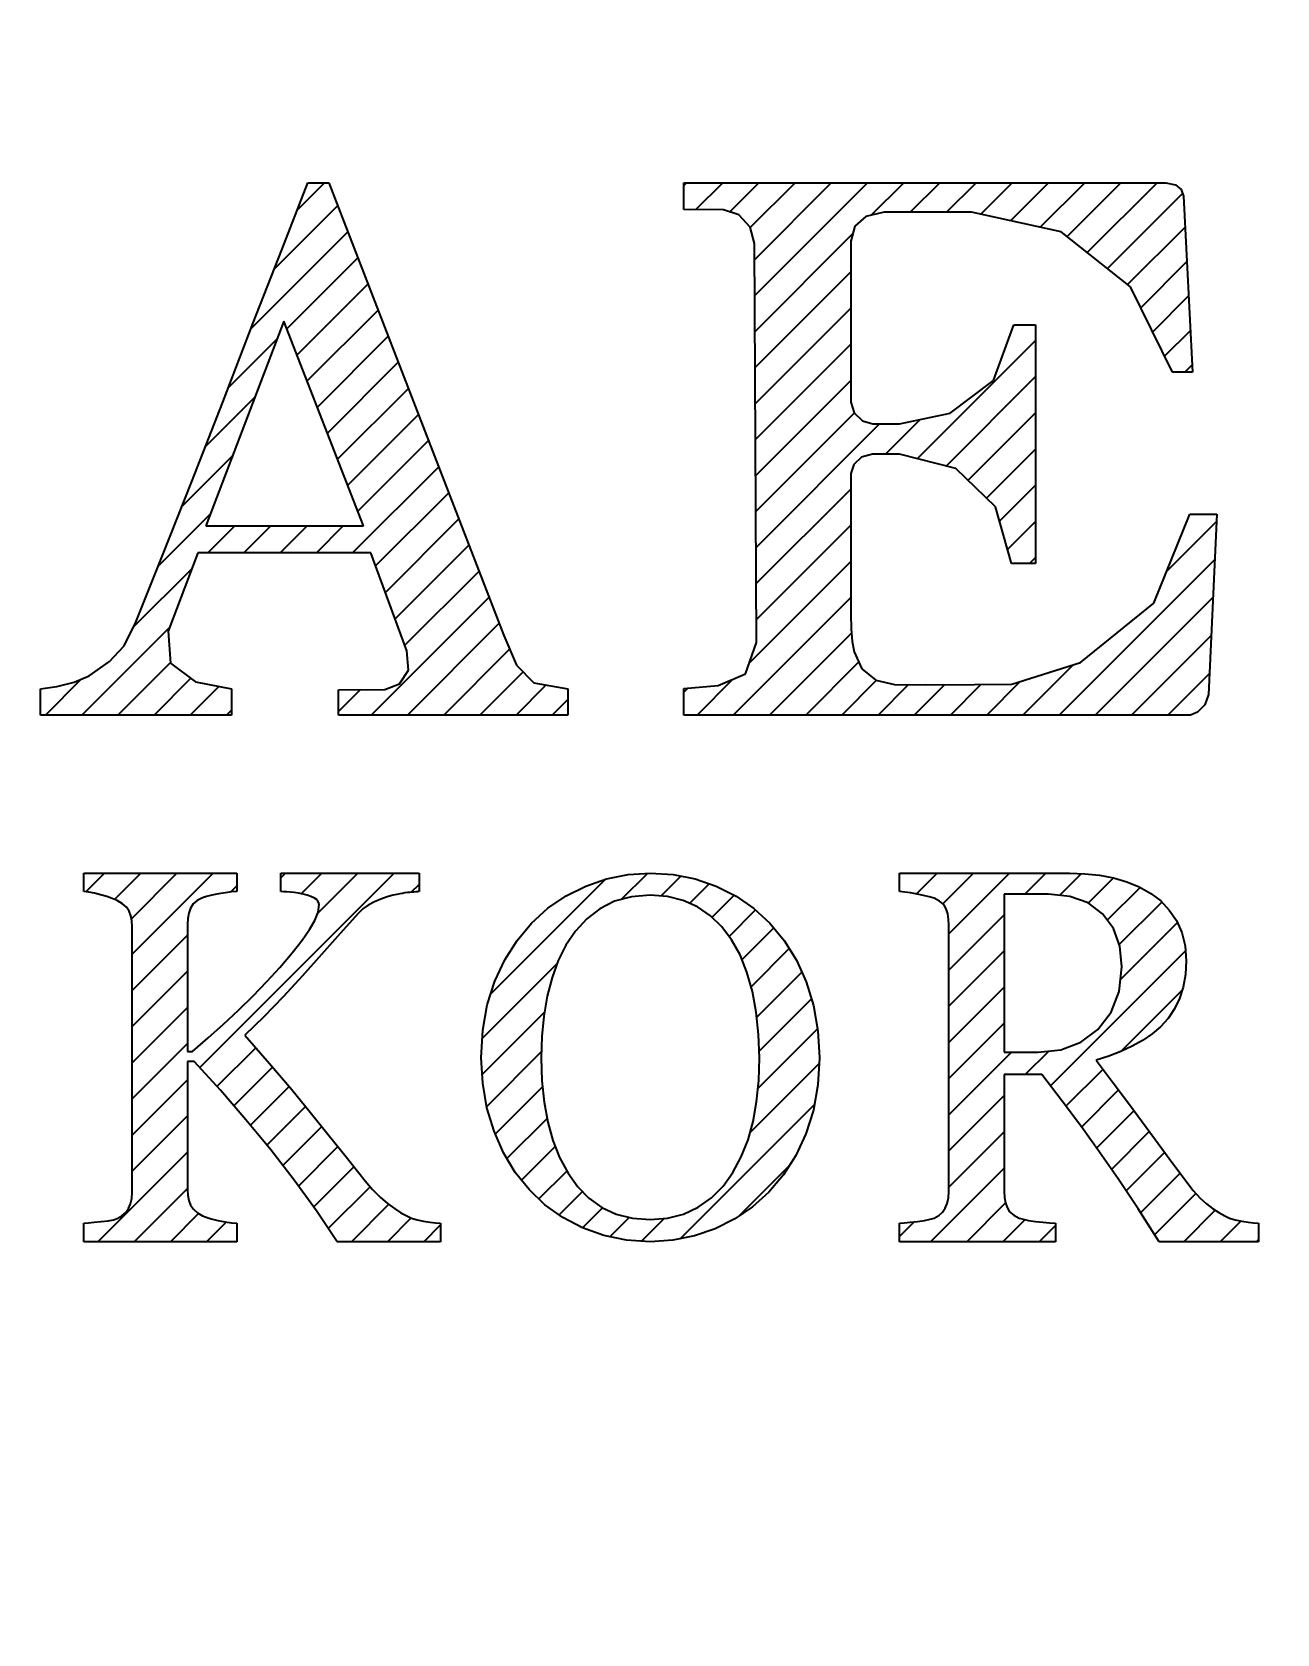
# Model space of a CAD drawing. Extents: x -14459 to -13865, y -11108 to -10688.
# Drawn here: x -14263.87 to -14257.79, y -10915.38 to -10907.55 of the extents above; entities that cross this region are included whole.
import ezdxf

# ---------------------------------------------------------------- set-up
doc = ezdxf.new("R2010")
doc.units = 0
doc.header["$LTSCALE"] = 7
doc.layers.get('0').update_dxf_attribs({"color": 2, "linetype": 'CONTINUOUS'})
doc.layers.get('Defpoints').update_dxf_attribs({"linetype": 'CONTINUOUS'})
for name, color, linetype in [('D', 2, 'CONTINUOUS'), ('DIM', 2, 'CONTINUOUS'), ('DWG', 7, 'CONTINUOUS')]:
    doc.layers.add(name, color=color, linetype=linetype)
doc.styles.add('DD', font='romans', dxfattribs={"bigfont": 'GHS.shx'})
doc.dimstyles.new('CWC', dxfattribs={"dimscale": 0, "dimtxt": 3.5, "dimasz": 3.5, "dimexe": 2, "dimexo": 1, "dimgap": 1, "dimtad": 1, "dimdec": 4, "dimdsep": 46, "dimtxsty": 'DD', "dimcen": 3, "dimclrd": 2, "dimclre": 2, "dimclrt": 2, "dimadec": 3, "dimazin": 2, "dimtfac": 1, "dimtdec": 4, "dimtmove": 0, "dimatfit": 3, "dimfxl": 1, "dimtvp": 1, "dimtolj": 1, "dimtzin": 0, "dimlwd": -1, "dimlwe": -1, "dimarcsym": 0})
pattern_1 = [(45, (-54799.6698, -25925.32806), (-0.08838834765, 0.08838834765), [])]

# ---------------------------------------------------------------- blocks, each defined once
blk = doc.blocks.new('*D2')
at = {"layer": 'Defpoints', "color": 0, "transparency": 16777216}
for p in [(-14898.431, -11901.1903), (-14949.2421, -12037.2808), (-14923.4092, -12037.2808)]:
    blk.add_point(p, dxfattribs=at)
at = {"layer": 'DWG', "color": 2, "transparency": 16777216}
for p, q in [((-14899.431, -11901.1903), (-14951.2421, -11901.1903)), ((-14949.2421, -11904.6903), (-14949.2421, -12033.7808)), ((-14924.4092, -12037.2808), (-14951.2421, -12037.2808))]:
    blk.add_line(p, q, dxfattribs=at)
for points in [[(-14949.8255, -11904.6903), (-14948.6588, -11904.6903), (-14949.2421, -11901.1903)], [(-14949.8255, -12033.7808), (-14948.6588, -12033.7808), (-14949.2421, -12037.2808)]]:
    blk.add_solid(points, dxfattribs=at)
at = {"layer": 'DWG', "color": 2, "transparency": 16777216, "insert": (-14952.9088, -11969.2356), "char_height": 3.5, "attachment_point": 5, "rotation": 90, "style": 'DD'}
blk.add_mtext('\\A1;(136)', dxfattribs=at)

msp = doc.modelspace()

# ---------------------------------------------------------------- hatches: boundary and pattern name
at = {"layer": 'D'}
h = msp.add_hatch(dxfattribs=at)
h.set_pattern_fill('ANSI31', color=256, style=0)
h.set_pattern_definition(pattern_1)
h.paths.add_polyline_path([(-14262.03836, -10910.57597), (-14262.02983, -10910.66984), (-14262.07405, -10910.73766), (-14262.14621, -10910.76485), (-14262.37207, -10910.76611), (-14262.37207, -10910.88944), (-14261.25259, -10910.88944), (-14261.25259, -10910.76112), (-14261.41846, -10910.73163), (-14261.50349, -10910.64632), (-14261.56439, -10910.50089), (-14262.10699, -10909.09697), (-14262.58737, -10909.09702), (-14262.24989, -10909.96575), (-14263.01961, -10909.96575), (-14262.68849, -10909.09703), (-14262.83558, -10909.09705), (-14262.93764, -10909.36062), (-14263.08881, -10909.74871), (-14263.23109, -10910.11013), (-14263.3644, -10910.44472), (-14263.42082, -10910.55378), (-14263.49054, -10910.62743), (-14263.58957, -10910.69737), (-14263.66248, -10910.72873), (-14263.74776, -10910.75012), (-14263.8281, -10910.76112), (-14263.8281, -10910.88944), (-14262.89537, -10910.88944), (-14262.89537, -10910.76112), (-14263.07124, -10910.72663), (-14263.19195, -10910.63621), (-14263.20329, -10910.48056), (-14263.05895, -10910.0972), (-14262.21414, -10910.0972)])
h.paths.add_polyline_path([(-14262.10699, -10909.09697), (-14262.4191, -10908.28941), (-14262.52221, -10908.28941), (-14262.64964, -10908.61726), (-14262.78807, -10908.97434), (-14262.83558, -10909.09705), (-14262.68849, -10909.09703), (-14262.63841, -10908.96564), (-14262.58737, -10909.09702)])
h = msp.add_hatch(dxfattribs=at)
h.set_pattern_fill('ANSI31', color=256, style=0)
h.set_pattern_definition(pattern_1)
h.paths.add_polyline_path([(-14260.13836, -10913.04095), (-14260.08921, -10912.93505), (-14260.05281, -10912.81968), (-14260.03111, -10912.69582), (-14260.02392, -10912.56363), (-14260.03096, -10912.43203), (-14260.05225, -10912.3083), (-14260.08791, -10912.19262), (-14260.13612, -10912.08619), (-14260.19541, -10911.99073), (-14260.26562, -10911.9063), (-14260.3437, -10911.83456), (-14260.43088, -10911.77446), (-14260.52715, -10911.7258), (-14260.6302, -10911.69026), (-14260.73765, -10911.66892), (-14260.84947, -10911.66178), (-14260.95753, -10911.66879), (-14261.06266, -10911.68973), (-14261.16467, -10911.7246), (-14261.26102, -10911.77289), (-14261.34916, -10911.83347), (-14261.42918, -10911.9063), (-14261.50025, -10911.99104), (-14261.56035, -10912.08566), (-14261.6093, -10912.19013), (-14261.6458, -10912.30462), (-14261.6677, -10912.42908), (-14261.67501, -10912.56363), (-14261.66803, -10912.68835), (-14261.6472, -10912.80794), (-14261.6127, -10912.92225), (-14261.56581, -10913.02855), (-14261.50869, -10913.12358), (-14261.44119, -10913.20728), (-14261.36377, -10913.28155), (-14261.27687, -10913.34394), (-14261.18037, -10913.39449), (-14261.07613, -10913.43175), (-14260.96583, -10913.45426), (-14260.84947, -10913.4618), (-14260.73933, -10913.45476), (-14260.63353, -10913.43368), (-14260.53213, -10913.39858), (-14260.43693, -10913.35085), (-14260.34972, -10913.29115), (-14260.27052, -10913.21967), (-14260.19886, -10913.13577)])
h.paths.add_polyline_path([(-14260.34744, -10912.87475), (-14260.37218, -10912.96409), (-14260.40512, -10913.04712), (-14260.44615, -10913.12386), (-14260.49395, -10913.1912), (-14260.55049, -10913.24769), (-14260.61565, -10913.29329), (-14260.68794, -10913.32697), (-14260.7659, -10913.34722), (-14260.84947, -10913.35397), (-14260.93703, -10913.34737), (-14261.01618, -10913.32743), (-14261.08667, -10913.29408), (-14261.14903, -10913.24889), (-14261.20389, -10913.19344), (-14261.25117, -10913.12757), (-14261.29247, -10913.05142), (-14261.32552, -10912.96828), (-14261.35028, -10912.87805), (-14261.36791, -10912.78084), (-14261.37853, -10912.67601), (-14261.38208, -10912.56363), (-14261.37878, -10912.46035), (-14261.36888, -10912.36027), (-14261.35239, -10912.26331), (-14261.32912, -10912.17225), (-14261.29907, -10912.08921), (-14261.26227, -10912.0142), (-14261.21515, -10911.94478), (-14261.15977, -10911.88539), (-14261.09617, -10911.83611), (-14261.02357, -10911.7992), (-14260.94132, -10911.777), (-14260.84947, -10911.76959), (-14260.7663, -10911.77594), (-14260.68957, -10911.79504), (-14260.61933, -10911.82699), (-14260.55613, -10911.87038), (-14260.5004, -10911.9238), (-14260.45234, -10911.9873), (-14260.4114, -10912.06155), (-14260.37771, -10912.14553), (-14260.35112, -10912.23933), (-14260.33197, -10912.34094), (-14260.32059, -10912.4491), (-14260.31683, -10912.56363), (-14260.32016, -10912.67449), (-14260.33029, -10912.77817)], flags=16)
h.paths.add_polyline_path([(-14262.70315, -10913.01319), (-14262.58796, -10913.16201), (-14262.47992, -10913.31149), (-14262.37918, -10913.4618), (-14261.87421, -10913.4618), (-14261.87421, -10913.37176), (-14261.89788, -10913.36998), (-14261.92538, -10913.36663), (-14261.95658, -10913.36181), (-14261.98776, -10913.35486), (-14262.01536, -10913.34631), (-14262.03927, -10913.33622), (-14262.06701, -10913.32038), (-14262.09821, -10913.29983), (-14262.13287, -10913.2747), (-14262.16924, -10913.24411), (-14262.20561, -10913.2075), (-14262.242, -10913.16475), (-14262.33502, -10913.04801), (-14262.42452, -10912.93596), (-14262.51041, -10912.82872), (-14262.60191, -10912.71715), (-14262.7084, -10912.59208), (-14262.82966, -10912.4534), (-14262.73622, -10912.36315), (-14262.64219, -10912.2667), (-14262.54762, -10912.1641), (-14262.45442, -10912.0595), (-14262.3635, -10911.95711), (-14262.2749, -10911.85712), (-14262.25297, -10911.8363), (-14262.22696, -10911.81788), (-14262.19693, -10911.80166), (-14262.16559, -10911.78827), (-14262.13495, -10911.77754), (-14262.10511, -10911.76961), (-14262.08767, -10911.76628), (-14262.07239, -10911.76327), (-14262.05918, -10911.76058), (-14262.04752, -10911.75835), (-14262.0357, -10911.7568), (-14262.02367, -10911.75577), (-14262.01329, -10911.75491), (-14262.00365, -10911.75406), (-14261.99092, -10911.75273), (-14261.97828, -10911.75174), (-14261.97828, -10911.66184), (-14262.65326, -10911.66184), (-14262.65326, -10911.75188), (-14262.64016, -10911.75276), (-14262.62488, -10911.75377), (-14262.60736, -10911.75491), (-14262.58793, -10911.75678), (-14262.56682, -10911.75995), (-14262.54416, -10911.76447), (-14262.52454, -10911.77006), (-14262.50647, -10911.77656), (-14262.49009, -10911.78396), (-14262.47707, -10911.79288), (-14262.4693, -10911.80323), (-14262.46672, -10911.81508), (-14262.47186, -10911.85243), (-14262.48732, -10911.89335), (-14262.51304, -10911.93762), (-14262.54981, -10911.98882), (-14262.5986, -10912.05039), (-14262.65936, -10912.12209), (-14262.72176, -10912.19149), (-14262.78861, -10912.26108), (-14262.85996, -10912.33075), (-14262.93399, -10912.39965), (-14263.00891, -10912.46677), (-14263.08467, -10912.5321), (-14263.10973, -10912.5321), (-14263.10973, -10911.91036), (-14263.10802, -10911.88326), (-14263.10296, -10911.85741), (-14263.09463, -10911.83289), (-14263.08151, -10911.81162), (-14263.06199, -10911.79471), (-14263.03614, -10911.78218), (-14263.01623, -10911.77608), (-14262.99011, -10911.76982), (-14262.95774, -10911.76309), (-14262.92422, -10911.7575), (-14262.89459, -10911.75372), (-14262.86909, -10911.75188), (-14262.86909, -10911.66184), (-14263.61608, -10911.66184), (-14263.61608, -10911.75188), (-14263.59108, -10911.75467), (-14263.56369, -10911.75968), (-14263.53379, -10911.76708), (-14263.50371, -10911.77581), (-14263.47663, -10911.78553), (-14263.45235, -10911.79602), (-14263.42688, -10911.81106), (-14263.40763, -10911.82839), (-14263.39482, -10911.84799), (-14263.38649, -10911.87053), (-14263.38157, -10911.89551), (-14263.37994, -10911.92293), (-14263.37994, -10913.22188), (-14263.38183, -10913.25109), (-14263.38764, -10913.27707), (-14263.39743, -10913.29986), (-14263.41109, -10913.31977), (-14263.42949, -10913.33609), (-14263.45235, -10913.34879), (-14263.47128, -10913.35513), (-14263.49759, -10913.36016), (-14263.53118, -10913.36388), (-14263.56539, -10913.36708), (-14263.59367, -10913.36969), (-14263.61608, -10913.37176), (-14263.61608, -10913.4618), (-14262.86909, -10913.4618), (-14262.86909, -10913.37176), (-14262.89544, -10913.36955), (-14262.92603, -10913.36492), (-14262.9608, -10913.35792), (-14262.99371, -10913.34977), (-14263.01884, -10913.34261), (-14263.03614, -10913.33622), (-14263.0613, -10913.32137), (-14263.08057, -10913.30364), (-14263.0942, -10913.28298), (-14263.10286, -10913.25998), (-14263.10802, -10913.23509), (-14263.10973, -10913.20804), (-14263.10973, -10912.58148), (-14263.07682, -10912.58148), (-14262.9485, -10912.7225), (-14262.82402, -10912.86645)])
h = msp.add_hatch(dxfattribs=at)
h.set_pattern_fill('ANSI31', color=256, style=0)
h.set_pattern_definition(pattern_1)
h.paths.add_polyline_path([(-14256.20482, -10913.4618), (-14256.17063, -10912.93133), (-14256.26216, -10912.93133), (-14256.27899, -10912.97754), (-14256.30625, -10913.03829), (-14256.34389, -10913.11371), (-14256.38587, -10913.189), (-14256.42669, -10913.25047), (-14256.46601, -10913.29807), (-14256.48395, -10913.31226), (-14256.50834, -10913.32438), (-14256.53927, -10913.33444), (-14256.57313, -10913.34227), (-14256.60636, -10913.34834), (-14256.63884, -10913.35268), (-14256.67244, -10913.35558), (-14256.71088, -10913.35733), (-14256.75403, -10913.35792), (-14256.79689, -10913.35792), (-14256.83369, -10913.35792), (-14256.86441, -10913.35792), (-14256.92923, -10913.35707), (-14256.98341, -10913.35467), (-14257.02686, -10913.35089), (-14257.06237, -10913.34429), (-14257.09245, -10913.33391), (-14257.117, -10913.31977), (-14257.13659, -10913.30116), (-14257.15142, -10913.27744), (-14257.16154, -10913.24872), (-14257.16772, -10913.21368), (-14257.17147, -10913.17095), (-14257.17275, -10913.12064), (-14257.17275, -10912.5802), (-14256.96973, -10912.5802), (-14256.91845, -10912.58193), (-14256.87418, -10912.58705), (-14256.83715, -10912.59541), (-14256.80499, -10912.60922), (-14256.77522, -10912.63073), (-14256.74796, -10912.65986), (-14256.73207, -10912.68438), (-14256.7166, -10912.71718), (-14256.70161, -10912.75817), (-14256.68875, -10912.80282), (-14256.67965, -10912.84579), (-14256.67427, -10912.88721), (-14256.5791, -10912.88721), (-14256.5791, -10912.18319), (-14256.67427, -10912.18319), (-14256.68008, -10912.22027), (-14256.68873, -10912.2589), (-14256.70026, -10912.29921), (-14256.71426, -10912.33746), (-14256.73018, -10912.37018), (-14256.74796, -10912.39752), (-14256.77206, -10912.42345), (-14256.79847, -10912.444), (-14256.82719, -10912.45894), (-14256.86294, -10912.46919), (-14256.91049, -10912.47547), (-14256.96973, -10912.4776), (-14257.17275, -10912.4776), (-14257.17275, -10911.76184), (-14256.88997, -10911.76184), (-14256.84505, -10911.76213), (-14256.80366, -10911.76298), (-14256.76567, -10911.76447), (-14256.73103, -10911.76644), (-14256.69975, -10911.76905), (-14256.67174, -10911.77222), (-14256.62007, -10911.78979), (-14256.56648, -10911.8294), (-14256.51108, -10911.89087), (-14256.46159, -10911.96177), (-14256.42503, -10912.03), (-14256.40155, -10912.09568), (-14256.30627, -10912.09568), (-14256.30627, -10911.66184), (-14257.69944, -10911.66184), (-14257.69944, -10911.75188), (-14257.67397, -10911.75467), (-14257.64338, -10911.75968), (-14257.60752, -10911.76708), (-14257.57155, -10911.77581), (-14257.54083, -10911.78553), (-14257.51527, -10911.79602), (-14257.48915, -10911.81111), (-14257.46964, -10911.82863), (-14257.45681, -10911.84884), (-14257.44919, -10911.87152), (-14257.44453, -10911.8962), (-14257.44296, -10911.92293), (-14257.44296, -10913.21717), (-14257.44472, -10913.24645), (-14257.45005, -10913.27209), (-14257.45899, -10913.29419), (-14257.47225, -10913.31325), (-14257.49107, -10913.32981), (-14257.51527, -10913.34397), (-14257.53305, -10913.34964), (-14257.56055, -10913.35526), (-14257.59799, -10913.36085), (-14257.63728, -10913.3658), (-14257.67112, -10913.36939), (-14257.69944, -10913.37176), (-14257.69944, -10913.4618)])
h.paths.add_polyline_path([(-14258.46787, -10913.301), (-14258.36383, -10913.4618), (-14257.8793, -10913.4618), (-14257.8793, -10913.37176), (-14257.90313, -10913.36998), (-14257.93052, -10913.36663), (-14257.96157, -10913.36181), (-14257.99293, -10913.35486), (-14258.02045, -10913.34631), (-14258.04425, -10913.33622), (-14258.07383, -10913.31948), (-14258.1036, -10913.29978), (-14258.13347, -10913.27731), (-14258.16483, -10913.24872), (-14258.19842, -10913.21123), (-14258.23439, -10913.16475), (-14258.31556, -10913.05568), (-14258.38771, -10912.95803), (-14258.45094, -10912.87201), (-14258.51478, -10912.78541), (-14258.58852, -10912.68645), (-14258.67219, -10912.57499), (-14258.6099, -10912.55507), (-14258.55112, -10912.53247), (-14258.49601, -10912.50705), (-14258.44521, -10912.47891), (-14258.3994, -10912.44739), (-14258.35861, -10912.41262), (-14258.33164, -10912.38312), (-14258.33164, -10911.82447), (-14258.35696, -10911.7978), (-14258.40597, -10911.76058), (-14258.46222, -10911.72909), (-14258.52276, -10911.70399), (-14258.5874, -10911.68522), (-14258.65566, -10911.67223), (-14258.72712, -10911.66445), (-14258.80174, -10911.66184), (-14259.6327, -10911.66184), (-14259.6327, -10911.75188), (-14259.60727, -10911.75438), (-14259.57858, -10911.7584), (-14259.54655, -10911.76405), (-14259.51481, -10911.77041), (-14259.48723, -10911.77733), (-14259.46383, -10911.78478), (-14259.43647, -10911.79839), (-14259.41666, -10911.81572), (-14259.40452, -10911.83678), (-14259.39733, -10911.86079), (-14259.39299, -10911.88699), (-14259.39153, -10911.91561), (-14259.39153, -10913.21717), (-14259.39342, -10913.24805), (-14259.39919, -10913.27499), (-14259.40891, -10913.29807), (-14259.42257, -10913.31761), (-14259.44096, -10913.33364), (-14259.46383, -10913.34618), (-14259.48292, -10913.35265), (-14259.50978, -10913.35819), (-14259.54445, -10913.36263), (-14259.57991, -10913.36652), (-14259.60932, -10913.36955), (-14259.6327, -10913.37176), (-14259.6327, -10913.4618), (-14258.87143, -10913.4618), (-14258.87143, -10913.37176), (-14258.89973, -10913.37014), (-14258.93187, -10913.36713), (-14258.96797, -10913.36263), (-14259.00223, -10913.35763), (-14259.02875, -10913.35209), (-14259.04762, -10913.34618), (-14259.07478, -10913.33263), (-14259.09474, -10913.31554), (-14259.10747, -10913.29515), (-14259.11511, -10913.27145), (-14259.11977, -10913.24547), (-14259.12131, -10913.21717), (-14259.12131, -10912.64604), (-14258.93727, -10912.64604), (-14258.8384, -10912.77505), (-14258.74442, -10912.90151), (-14258.65532, -10913.02536), (-14258.56499, -10913.15554)])
h.paths.add_polyline_path([(-14258.74769, -10912.48716), (-14258.84489, -10912.52451), (-14258.95498, -10912.53692), (-14259.12131, -10912.53692), (-14259.12131, -10911.76447), (-14258.90562, -10911.76447), (-14258.80019, -10911.77512), (-14258.71175, -10911.80707), (-14258.64065, -10911.86015), (-14258.58836, -10911.93161), (-14258.55705, -10912.01797), (-14258.54664, -10912.11945), (-14258.55963, -10912.23912), (-14258.59861, -10912.3409), (-14258.66359, -10912.42478)], flags=16)
h.paths.add_polyline_path([(-14258.26511, -10912.27447), (-14258.24738, -10912.21851), (-14258.23665, -10912.15718), (-14258.23303, -10912.09054), (-14258.23836, -10912.01717), (-14258.25417, -10911.95133), (-14258.28031, -10911.89306), (-14258.31506, -10911.84194), (-14258.33164, -10911.82447), (-14258.33164, -10912.38312), (-14258.32083, -10912.3713), (-14258.28966, -10912.3253)], flags=17)
at = {"layer": 'DIM'}
h = msp.add_hatch(dxfattribs=at)
h.set_pattern_fill('ANSI31', color=256)
h.set_pattern_definition(pattern_1)
h.paths.add_polyline_path([(-14258.21197, -10910.88944), (-14259.03678, -10910.88944), (-14259.86148, -10910.88944), (-14260.68616, -10910.88944), (-14260.68616, -10910.75931), (-14260.518, -10910.7451), (-14260.38504, -10910.68907), (-14260.33099, -10910.53599), (-14260.34017, -10908.58562), (-14260.36186, -10908.50694), (-14260.41736, -10908.4467), (-14260.49217, -10908.42145), (-14260.68616, -10908.41962), (-14260.68616, -10908.28948), (-14258.33164, -10908.28948), (-14258.28468, -10908.29965), (-14258.25704, -10908.32242), (-14258.24545, -10908.35564), (-14258.20154, -10909.21406), (-14258.29979, -10909.21406), (-14258.50467, -10908.79825), (-14258.84367, -10908.52948), (-14259.28054, -10908.43406), (-14259.70733, -10908.43406), (-14259.79734, -10908.45395), (-14259.85074, -10908.50164), (-14259.87083, -10908.57473), (-14259.87083, -10909.36196), (-14259.85368, -10909.41283), (-14259.81297, -10909.45205), (-14259.7633, -10909.46777), (-14259.63249, -10909.46777), (-14259.38481, -10909.41507), (-14259.17344, -10909.25497), (-14259.0735, -10908.98446), (-14258.96824, -10908.98446), (-14258.96824, -10910.14988), (-14259.08634, -10910.14988), (-14259.16406, -10909.87302), (-14259.35697, -10909.68526), (-14259.63249, -10909.6161), (-14259.76501, -10909.6161), (-14259.81749, -10909.63052), (-14259.85525, -10909.66526), (-14259.87083, -10909.71001), (-14259.87083, -10910.3966), (-14259.869, -10910.46931), (-14259.86358, -10910.53104), (-14259.85464, -10910.58162), (-14259.81597, -10910.66327), (-14259.74865, -10910.71889), (-14259.65725, -10910.73994), (-14259.50679, -10910.74253), (-14259.26583, -10910.7409), (-14259.08451, -10910.73936), (-14258.74935, -10910.63249), (-14258.39137, -10910.34285), (-14258.21473, -10909.90857), (-14258.08265, -10909.90857), (-14258.12414, -10910.78877), (-14258.14115, -10910.83959), (-14258.1774, -10910.87569)])

# ---------------------------------------------------------------- linework, layer by layer
at = {"color": 2}
for p, q in [((-14262.64964, -10908.61726), (-14262.52221, -10908.28941)), ((-14262.52221, -10908.28941), (-14262.4191, -10908.28941)), ((-14262.4191, -10908.28941), (-14261.56439, -10910.50089)), ((-14260.68616, -10908.28948), (-14258.33164, -10908.28948)), ((-14260.68616, -10908.41962), (-14260.68616, -10908.28948)), ((-14258.33164, -10908.28948), (-14258.28468, -10908.29965)), ((-14258.28468, -10908.29965), (-14258.25704, -10908.32242)), ((-14258.25704, -10908.32242), (-14258.24545, -10908.35564)), ((-14258.24545, -10908.35564), (-14258.20154, -10909.21406)), ((-14260.49217, -10908.42145), (-14260.68616, -10908.41962)), ((-14260.41736, -10908.4467), (-14260.49217, -10908.42145)), ((-14259.70733, -10908.43406), (-14259.79734, -10908.45395)), ((-14259.28054, -10908.43406), (-14259.70733, -10908.43406)), ((-14258.84367, -10908.52948), (-14259.28054, -10908.43406)), ((-14260.36186, -10908.50694), (-14260.41736, -10908.4467)), ((-14260.34017, -10908.58562), (-14260.36186, -10908.50694)), ((-14259.85074, -10908.50164), (-14259.87083, -10908.57473)), ((-14259.79734, -10908.45395), (-14259.85074, -10908.50164)), ((-14260.33099, -10910.53599), (-14260.34017, -10908.58562)), ((-14259.87083, -10908.57473), (-14259.87083, -10909.36196)), ((-14258.50467, -10908.79825), (-14258.84367, -10908.52948)), ((-14262.78807, -10908.97434), (-14262.64964, -10908.61726)), ((-14258.29979, -10909.21406), (-14258.50467, -10908.79825)), ((-14262.63841, -10908.96564), (-14263.01961, -10909.96575)), ((-14262.93764, -10909.36062), (-14262.78807, -10908.97434)), ((-14262.24989, -10909.96575), (-14262.63841, -10908.96564)), ((-14259.17344, -10909.25497), (-14259.0735, -10908.98446)), ((-14259.0735, -10908.98446), (-14258.96824, -10908.98446)), ((-14258.96824, -10908.98446), (-14258.96824, -10910.14988)), ((-14258.20154, -10909.21406), (-14258.29979, -10909.21406)), ((-14259.38481, -10909.41507), (-14259.17344, -10909.25497)), ((-14263.08881, -10909.74871), (-14262.93764, -10909.36062)), ((-14259.87083, -10909.36196), (-14259.85368, -10909.41283)), ((-14259.85368, -10909.41283), (-14259.81297, -10909.45205)), ((-14259.81297, -10909.45205), (-14259.7633, -10909.46777)), ((-14259.63249, -10909.46777), (-14259.38481, -10909.41507)), ((-14259.7633, -10909.46777), (-14259.63249, -10909.46777)), ((-14259.76501, -10909.6161), (-14259.81749, -10909.63052)), ((-14259.63249, -10909.6161), (-14259.76501, -10909.6161)), ((-14259.35697, -10909.68526), (-14259.63249, -10909.6161)), ((-14259.85525, -10909.66526), (-14259.87083, -10909.71001)), ((-14259.81749, -10909.63052), (-14259.85525, -10909.66526)), ((-14259.16406, -10909.87302), (-14259.35697, -10909.68526)), ((-14263.23109, -10910.11013), (-14263.08881, -10909.74871)), ((-14259.87083, -10909.71001), (-14259.87083, -10910.3966)), ((-14259.08634, -10910.14988), (-14259.16406, -10909.87302)), ((-14258.39137, -10910.34285), (-14258.21473, -10909.90857)), ((-14258.21473, -10909.90857), (-14258.08265, -10909.90857)), ((-14258.08265, -10909.90857), (-14258.12414, -10910.78877)), ((-14263.01961, -10909.96575), (-14262.24989, -10909.96575)), ((-14263.3644, -10910.44472), (-14263.23109, -10910.11013)), ((-14263.05895, -10910.0972), (-14263.20329, -10910.48056)), ((-14262.21414, -10910.0972), (-14263.05895, -10910.0972)), ((-14262.03836, -10910.57597), (-14262.21414, -10910.0972)), ((-14258.96824, -10910.14988), (-14259.08634, -10910.14988)), ((-14259.87083, -10910.3966), (-14259.869, -10910.46931)), ((-14258.74935, -10910.63249), (-14258.39137, -10910.34285)), ((-14263.42082, -10910.55378), (-14263.3644, -10910.44472)), ((-14259.869, -10910.46931), (-14259.86358, -10910.53104)), ((-14263.49054, -10910.62743), (-14263.42082, -10910.55378)), ((-14263.20329, -10910.48056), (-14263.19195, -10910.63621)), ((-14261.56439, -10910.50089), (-14261.50349, -10910.64632)), ((-14260.38504, -10910.68907), (-14260.33099, -10910.53599)), ((-14259.86358, -10910.53104), (-14259.85464, -10910.58162)), ((-14263.58957, -10910.69737), (-14263.49054, -10910.62743)), ((-14262.02983, -10910.66984), (-14262.03836, -10910.57597)), ((-14259.85464, -10910.58162), (-14259.81597, -10910.66327)), ((-14259.08451, -10910.73936), (-14258.74935, -10910.63249)), ((-14263.66248, -10910.72873), (-14263.58957, -10910.69737)), ((-14263.19195, -10910.63621), (-14263.07124, -10910.72663)), ((-14262.07405, -10910.73766), (-14262.02983, -10910.66984)), ((-14261.50349, -10910.64632), (-14261.41846, -10910.73163)), ((-14260.518, -10910.7451), (-14260.38504, -10910.68907)), ((-14259.81597, -10910.66327), (-14259.74865, -10910.71889)), ((-14263.8281, -10910.76112), (-14263.74776, -10910.75012)), ((-14263.8281, -10910.88944), (-14263.8281, -10910.76112)), ((-14263.74776, -10910.75012), (-14263.66248, -10910.72873)), ((-14263.07124, -10910.72663), (-14262.89537, -10910.76112)), ((-14262.89537, -10910.76112), (-14262.89537, -10910.88944)), ((-14262.37207, -10910.76611), (-14262.14621, -10910.76485)), ((-14262.37207, -10910.88944), (-14262.37207, -10910.76611)), ((-14262.14621, -10910.76485), (-14262.07405, -10910.73766)), ((-14261.41846, -10910.73163), (-14261.25259, -10910.76112)), ((-14261.25259, -10910.76112), (-14261.25259, -10910.88944)), ((-14260.68616, -10910.75931), (-14260.518, -10910.7451)), ((-14260.68616, -10910.88944), (-14260.68616, -10910.75931)), ((-14259.74865, -10910.71889), (-14259.65725, -10910.73994)), ((-14259.65725, -10910.73994), (-14259.50679, -10910.74253)), ((-14259.50679, -10910.74253), (-14259.26583, -10910.7409)), ((-14259.26583, -10910.7409), (-14259.08451, -10910.73936)), ((-14258.12414, -10910.78877), (-14258.14115, -10910.83959)), ((-14258.14115, -10910.83959), (-14258.1774, -10910.87569)), ((-14262.89537, -10910.88944), (-14263.8281, -10910.88944)), ((-14261.25259, -10910.88944), (-14262.37207, -10910.88944)), ((-14259.86148, -10910.88944), (-14260.68616, -10910.88944)), ((-14259.03678, -10910.88944), (-14259.86148, -10910.88944)), ((-14258.21197, -10910.88944), (-14259.03678, -10910.88944)), ((-14258.1774, -10910.87569), (-14258.21197, -10910.88944)), ((-14263.61608, -10911.75188), (-14263.61608, -10911.66184)), ((-14263.61608, -10911.66184), (-14262.86909, -10911.66184)), ((-14262.86909, -10911.66184), (-14262.86909, -10911.75188)), ((-14262.65326, -10911.75188), (-14262.65326, -10911.66184)), ((-14262.65326, -10911.66184), (-14261.97828, -10911.66184)), ((-14261.97828, -10911.66184), (-14261.97828, -10911.75188)), ((-14261.26102, -10911.77289), (-14261.16467, -10911.7246)), ((-14261.16467, -10911.7246), (-14261.06266, -10911.68973)), ((-14261.06266, -10911.68973), (-14260.95753, -10911.66879)), ((-14260.95753, -10911.66879), (-14260.84947, -10911.66178)), ((-14260.84947, -10911.66178), (-14260.73765, -10911.66892)), ((-14260.73765, -10911.66892), (-14260.6302, -10911.69026)), ((-14260.6302, -10911.69026), (-14260.52715, -10911.7258)), ((-14260.52715, -10911.7258), (-14260.43088, -10911.77446)), ((-14259.6327, -10911.75188), (-14259.6327, -10911.66184)), ((-14259.6327, -10911.66184), (-14258.80174, -10911.66184)), ((-14258.80174, -10911.66184), (-14258.72712, -10911.66445)), ((-14258.72712, -10911.66445), (-14258.65566, -10911.67223)), ((-14258.65566, -10911.67223), (-14258.5874, -10911.68522)), ((-14258.5874, -10911.68522), (-14258.52276, -10911.70399)), ((-14258.52276, -10911.70399), (-14258.46222, -10911.72909)), ((-14258.46222, -10911.72909), (-14258.40597, -10911.76058)), ((-14263.59108, -10911.75467), (-14263.61608, -10911.75188)), ((-14263.56369, -10911.75968), (-14263.59108, -10911.75467)), ((-14263.53379, -10911.76708), (-14263.56369, -10911.75968)), ((-14263.50371, -10911.77581), (-14263.53379, -10911.76708)), ((-14263.47663, -10911.78553), (-14263.50371, -10911.77581)), ((-14263.45235, -10911.79602), (-14263.47663, -10911.78553)), ((-14263.42688, -10911.81106), (-14263.45235, -10911.79602)), ((-14263.06199, -10911.79471), (-14263.08151, -10911.81162)), ((-14263.03614, -10911.78218), (-14263.06199, -10911.79471)), ((-14263.01623, -10911.77608), (-14263.03614, -10911.78218)), ((-14262.99011, -10911.76982), (-14263.01623, -10911.77608)), ((-14262.95774, -10911.76309), (-14262.99011, -10911.76982)), ((-14262.92422, -10911.7575), (-14262.95774, -10911.76309)), ((-14262.89459, -10911.75372), (-14262.92422, -10911.7575)), ((-14262.86909, -10911.75188), (-14262.89459, -10911.75372)), ((-14262.64016, -10911.75276), (-14262.65326, -10911.75188)), ((-14262.62488, -10911.75377), (-14262.64016, -10911.75276)), ((-14262.60736, -10911.75491), (-14262.62488, -10911.75377)), ((-14262.58793, -10911.75678), (-14262.60736, -10911.75491)), ((-14262.56682, -10911.75995), (-14262.58793, -10911.75678)), ((-14262.54416, -10911.76447), (-14262.56682, -10911.75995)), ((-14262.52454, -10911.77006), (-14262.54416, -10911.76447)), ((-14262.50647, -10911.77656), (-14262.52454, -10911.77006)), ((-14262.49009, -10911.78396), (-14262.50647, -10911.77656)), ((-14262.47707, -10911.79288), (-14262.49009, -10911.78396)), ((-14262.4693, -10911.80323), (-14262.47707, -10911.79288)), ((-14262.46672, -10911.81508), (-14262.4693, -10911.80323)), ((-14262.19693, -10911.80166), (-14262.22696, -10911.81788)), ((-14262.16559, -10911.78827), (-14262.19693, -10911.80166)), ((-14262.13495, -10911.77754), (-14262.16559, -10911.78827)), ((-14262.10511, -10911.76961), (-14262.13495, -10911.77754)), ((-14262.08767, -10911.76628), (-14262.10511, -10911.76961)), ((-14262.07239, -10911.76327), (-14262.08767, -10911.76628)), ((-14262.05918, -10911.76058), (-14262.07239, -10911.76327)), ((-14262.04752, -10911.75835), (-14262.05918, -10911.76058)), ((-14262.0357, -10911.7568), (-14262.04752, -10911.75835)), ((-14262.02367, -10911.75577), (-14262.0357, -10911.7568)), ((-14262.01329, -10911.75491), (-14262.02367, -10911.75577)), ((-14262.00365, -10911.75406), (-14262.01329, -10911.75491)), ((-14261.99473, -10911.75313), (-14262.00365, -10911.75406)), ((-14261.98717, -10911.75244), (-14261.99473, -10911.75313)), ((-14261.98174, -10911.75201), (-14261.98717, -10911.75244)), ((-14261.97828, -10911.75188), (-14261.98174, -10911.75201)), ((-14261.34916, -10911.83347), (-14261.26102, -10911.77289)), ((-14261.02357, -10911.7992), (-14261.09617, -10911.83611)), ((-14260.94132, -10911.777), (-14261.02357, -10911.7992)), ((-14260.84947, -10911.76959), (-14260.94132, -10911.777)), ((-14260.7663, -10911.77594), (-14260.84947, -10911.76959)), ((-14260.68957, -10911.79504), (-14260.7663, -10911.77594)), ((-14260.61933, -10911.82699), (-14260.68957, -10911.79504)), ((-14260.43088, -10911.77446), (-14260.3437, -10911.83456)), ((-14259.60727, -10911.75438), (-14259.6327, -10911.75188)), ((-14259.57858, -10911.7584), (-14259.60727, -10911.75438)), ((-14259.54655, -10911.76405), (-14259.57858, -10911.7584)), ((-14259.51481, -10911.77041), (-14259.54655, -10911.76405)), ((-14259.48723, -10911.77733), (-14259.51481, -10911.77041)), ((-14259.46383, -10911.78478), (-14259.48723, -10911.77733)), ((-14259.43647, -10911.79839), (-14259.46383, -10911.78478)), ((-14259.41666, -10911.81572), (-14259.43647, -10911.79839)), ((-14259.12131, -10911.76447), (-14259.12131, -10912.53692)), ((-14258.90562, -10911.76447), (-14259.12131, -10911.76447)), ((-14258.80019, -10911.77512), (-14258.90562, -10911.76447)), ((-14258.71175, -10911.80707), (-14258.80019, -10911.77512)), ((-14258.64065, -10911.86015), (-14258.71175, -10911.80707)), ((-14258.40597, -10911.76058), (-14258.35696, -10911.7978)), ((-14258.35696, -10911.7978), (-14258.31506, -10911.84194)), ((-14263.40763, -10911.82839), (-14263.42688, -10911.81106)), ((-14263.39482, -10911.84799), (-14263.40763, -10911.82839)), ((-14263.38649, -10911.87053), (-14263.39482, -10911.84799)), ((-14263.38157, -10911.89551), (-14263.38649, -10911.87053)), ((-14263.10802, -10911.88326), (-14263.10973, -10911.91036)), ((-14263.10296, -10911.85741), (-14263.10802, -10911.88326)), ((-14263.09463, -10911.83289), (-14263.10296, -10911.85741)), ((-14263.08151, -10911.81162), (-14263.09463, -10911.83289)), ((-14262.48732, -10911.89335), (-14262.47186, -10911.85243)), ((-14262.47186, -10911.85243), (-14262.46672, -10911.81508)), ((-14262.2749, -10911.85712), (-14262.3635, -10911.95711)), ((-14262.25297, -10911.8363), (-14262.2749, -10911.85712)), ((-14262.22696, -10911.81788), (-14262.25297, -10911.8363)), ((-14261.42918, -10911.9063), (-14261.34916, -10911.83347)), ((-14261.15977, -10911.88539), (-14261.21515, -10911.94478)), ((-14261.09617, -10911.83611), (-14261.15977, -10911.88539)), ((-14260.55613, -10911.87038), (-14260.61933, -10911.82699)), ((-14260.5004, -10911.9238), (-14260.55613, -10911.87038)), ((-14260.3437, -10911.83456), (-14260.26562, -10911.9063)), ((-14259.40452, -10911.83678), (-14259.41666, -10911.81572)), ((-14259.39733, -10911.86079), (-14259.40452, -10911.83678)), ((-14259.39299, -10911.88699), (-14259.39733, -10911.86079)), ((-14259.39153, -10911.91561), (-14259.39299, -10911.88699)), ((-14258.58836, -10911.93161), (-14258.64065, -10911.86015)), ((-14258.31506, -10911.84194), (-14258.28031, -10911.89306)), ((-14263.37994, -10911.92293), (-14263.38157, -10911.89551)), ((-14263.37994, -10913.22188), (-14263.37994, -10911.92293)), ((-14263.10973, -10911.91036), (-14263.10973, -10912.5321)), ((-14262.54981, -10911.98882), (-14262.51304, -10911.93762)), ((-14262.51304, -10911.93762), (-14262.48732, -10911.89335)), ((-14262.3635, -10911.95711), (-14262.45442, -10912.0595)), ((-14261.50025, -10911.99104), (-14261.42918, -10911.9063)), ((-14261.21515, -10911.94478), (-14261.26227, -10912.0142)), ((-14260.45234, -10911.9873), (-14260.5004, -10911.9238)), ((-14260.26562, -10911.9063), (-14260.19541, -10911.99073)), ((-14259.39153, -10913.21717), (-14259.39153, -10911.91561)), ((-14258.55705, -10912.01797), (-14258.58836, -10911.93161)), ((-14258.28031, -10911.89306), (-14258.25417, -10911.95133)), ((-14258.25417, -10911.95133), (-14258.23836, -10912.01717)), ((-14262.5986, -10912.05039), (-14262.54981, -10911.98882)), ((-14261.56035, -10912.08566), (-14261.50025, -10911.99104)), ((-14261.26227, -10912.0142), (-14261.29907, -10912.08921)), ((-14260.4114, -10912.06155), (-14260.45234, -10911.9873)), ((-14260.19541, -10911.99073), (-14260.13612, -10912.08619)), ((-14258.54664, -10912.11945), (-14258.55705, -10912.01797)), ((-14258.23836, -10912.01717), (-14258.23303, -10912.09054)), ((-14262.72176, -10912.19149), (-14262.65936, -10912.12209)), ((-14262.65936, -10912.12209), (-14262.5986, -10912.05039)), ((-14262.45442, -10912.0595), (-14262.54762, -10912.1641)), ((-14261.6093, -10912.19013), (-14261.56035, -10912.08566)), ((-14261.29907, -10912.08921), (-14261.32912, -10912.17225)), ((-14260.37771, -10912.14553), (-14260.4114, -10912.06155)), ((-14260.13612, -10912.08619), (-14260.08791, -10912.19262)), ((-14258.55963, -10912.23912), (-14258.54664, -10912.11945)), ((-14258.23303, -10912.09054), (-14258.23665, -10912.15718)), ((-14262.78861, -10912.26108), (-14262.72176, -10912.19149)), ((-14262.54762, -10912.1641), (-14262.64219, -10912.2667)), ((-14261.6458, -10912.30462), (-14261.6093, -10912.19013)), ((-14261.32912, -10912.17225), (-14261.35239, -10912.26331)), ((-14260.35112, -10912.23933), (-14260.37771, -10912.14553)), ((-14260.08791, -10912.19262), (-14260.05225, -10912.3083)), ((-14258.23665, -10912.15718), (-14258.24738, -10912.21851)), ((-14262.85996, -10912.33075), (-14262.78861, -10912.26108)), ((-14262.64219, -10912.2667), (-14262.73622, -10912.36315)), ((-14261.35239, -10912.26331), (-14261.36888, -10912.36027)), ((-14260.33197, -10912.34094), (-14260.35112, -10912.23933)), ((-14258.59861, -10912.3409), (-14258.55963, -10912.23912)), ((-14258.26511, -10912.27447), (-14258.28966, -10912.3253)), ((-14258.24738, -10912.21851), (-14258.26511, -10912.27447)), ((-14262.93399, -10912.39965), (-14262.85996, -10912.33075)), ((-14261.6677, -10912.42908), (-14261.6458, -10912.30462)), ((-14260.32059, -10912.4491), (-14260.33197, -10912.34094)), ((-14260.05225, -10912.3083), (-14260.03096, -10912.43203)), ((-14258.66359, -10912.42478), (-14258.59861, -10912.3409)), ((-14258.28966, -10912.3253), (-14258.32083, -10912.3713)), ((-14263.00891, -10912.46677), (-14262.93399, -10912.39965)), ((-14262.73622, -10912.36315), (-14262.82966, -10912.4534)), ((-14261.67501, -10912.56363), (-14261.6677, -10912.42908)), ((-14261.36888, -10912.36027), (-14261.37878, -10912.46035)), ((-14260.03096, -10912.43203), (-14260.02392, -10912.56363)), ((-14258.74769, -10912.48716), (-14258.66359, -10912.42478)), ((-14258.35861, -10912.41262), (-14258.3994, -10912.44739)), ((-14258.32083, -10912.3713), (-14258.35861, -10912.41262)), ((-14263.08467, -10912.5321), (-14263.00891, -10912.46677)), ((-14262.82966, -10912.4534), (-14262.7084, -10912.59208)), ((-14261.37878, -10912.46035), (-14261.38208, -10912.56363)), ((-14260.31683, -10912.56363), (-14260.32059, -10912.4491)), ((-14258.84489, -10912.52451), (-14258.74769, -10912.48716)), ((-14258.49601, -10912.50705), (-14258.55112, -10912.53247)), ((-14258.44521, -10912.47891), (-14258.49601, -10912.50705)), ((-14258.3994, -10912.44739), (-14258.44521, -10912.47891)), ((-14263.10973, -10912.5321), (-14263.08467, -10912.5321)), ((-14263.07682, -10912.58148), (-14263.10973, -10912.58148)), ((-14263.10973, -10912.58148), (-14263.10973, -10913.20804)), ((-14262.9485, -10912.7225), (-14263.07682, -10912.58148)), ((-14261.66803, -10912.68835), (-14261.67501, -10912.56363)), ((-14261.38208, -10912.56363), (-14261.37853, -10912.67601)), ((-14260.32016, -10912.67449), (-14260.31683, -10912.56363)), ((-14260.02392, -10912.56363), (-14260.03111, -10912.69582)), ((-14259.12131, -10912.53692), (-14258.95498, -10912.53692)), ((-14258.95498, -10912.53692), (-14258.84489, -10912.52451)), ((-14258.6099, -10912.55507), (-14258.67219, -10912.57499)), ((-14258.67219, -10912.57499), (-14258.58852, -10912.68645)), ((-14258.55112, -10912.53247), (-14258.6099, -10912.55507)), ((-14262.7084, -10912.59208), (-14262.60191, -10912.71715)), ((-14258.93727, -10912.64604), (-14259.12131, -10912.64604)), ((-14259.12131, -10912.64604), (-14259.12131, -10913.21717)), ((-14258.8384, -10912.77505), (-14258.93727, -10912.64604)), ((-14262.82402, -10912.86645), (-14262.9485, -10912.7225)), ((-14262.60191, -10912.71715), (-14262.51041, -10912.82872)), ((-14261.6472, -10912.80794), (-14261.66803, -10912.68835)), ((-14261.37853, -10912.67601), (-14261.36791, -10912.78084)), ((-14260.33029, -10912.77817), (-14260.32016, -10912.67449)), ((-14260.03111, -10912.69582), (-14260.05281, -10912.81968)), ((-14258.58852, -10912.68645), (-14258.51478, -10912.78541)), ((-14261.6127, -10912.92225), (-14261.6472, -10912.80794)), ((-14261.36791, -10912.78084), (-14261.35028, -10912.87805)), ((-14260.34744, -10912.87475), (-14260.33029, -10912.77817)), ((-14260.05281, -10912.81968), (-14260.08921, -10912.93505)), ((-14258.74442, -10912.90151), (-14258.8384, -10912.77505)), ((-14258.51478, -10912.78541), (-14258.45094, -10912.87201)), ((-14262.70315, -10913.01319), (-14262.82402, -10912.86645)), ((-14262.51041, -10912.82872), (-14262.42452, -10912.93596)), ((-14261.35028, -10912.87805), (-14261.32552, -10912.96828)), ((-14260.37218, -10912.96409), (-14260.34744, -10912.87475)), ((-14258.65532, -10913.02536), (-14258.74442, -10912.90151)), ((-14258.45094, -10912.87201), (-14258.38771, -10912.95803)), ((-14262.42452, -10912.93596), (-14262.33502, -10913.04801)), ((-14261.56581, -10913.02855), (-14261.6127, -10912.92225)), ((-14261.32552, -10912.96828), (-14261.29247, -10913.05142)), ((-14260.40512, -10913.04712), (-14260.37218, -10912.96409)), ((-14260.08921, -10912.93505), (-14260.13836, -10913.04095)), ((-14258.38771, -10912.95803), (-14258.31556, -10913.05568)), ((-14262.58796, -10913.16201), (-14262.70315, -10913.01319)), ((-14262.33502, -10913.04801), (-14262.242, -10913.16475)), ((-14261.50869, -10913.12358), (-14261.56581, -10913.02855)), ((-14261.29247, -10913.05142), (-14261.25117, -10913.12757)), ((-14260.44615, -10913.12386), (-14260.40512, -10913.04712)), ((-14260.13836, -10913.04095), (-14260.19886, -10913.13577)), ((-14258.56499, -10913.15554), (-14258.65532, -10913.02536)), ((-14258.31556, -10913.05568), (-14258.23439, -10913.16475)), ((-14261.44119, -10913.20728), (-14261.50869, -10913.12358)), ((-14261.25117, -10913.12757), (-14261.20389, -10913.19344)), ((-14260.49395, -10913.1912), (-14260.44615, -10913.12386)), ((-14260.19886, -10913.13577), (-14260.27052, -10913.21967)), ((-14263.10973, -10913.20804), (-14263.10802, -10913.23509)), ((-14262.47992, -10913.31149), (-14262.58796, -10913.16201)), ((-14262.242, -10913.16475), (-14262.20561, -10913.2075)), ((-14262.20561, -10913.2075), (-14262.16924, -10913.24411)), ((-14261.36377, -10913.28155), (-14261.44119, -10913.20728)), ((-14261.20389, -10913.19344), (-14261.14903, -10913.24889)), ((-14260.55049, -10913.24769), (-14260.49395, -10913.1912)), ((-14259.39342, -10913.24805), (-14259.39153, -10913.21717)), ((-14259.12131, -10913.21717), (-14259.11977, -10913.24547)), ((-14258.46787, -10913.301), (-14258.56499, -10913.15554)), ((-14258.23439, -10913.16475), (-14258.19842, -10913.21123)), ((-14258.19842, -10913.21123), (-14258.16483, -10913.24872)), ((-14263.39743, -10913.29986), (-14263.38764, -10913.27707)), ((-14263.38764, -10913.27707), (-14263.38183, -10913.25109)), ((-14263.38183, -10913.25109), (-14263.37994, -10913.22188)), ((-14263.10802, -10913.23509), (-14263.10286, -10913.25998)), ((-14263.10286, -10913.25998), (-14263.0942, -10913.28298)), ((-14263.0942, -10913.28298), (-14263.08057, -10913.30364)), ((-14262.16924, -10913.24411), (-14262.13287, -10913.2747)), ((-14262.13287, -10913.2747), (-14262.09821, -10913.29983)), ((-14261.27687, -10913.34394), (-14261.36377, -10913.28155)), ((-14261.14903, -10913.24889), (-14261.08667, -10913.29408)), ((-14261.08667, -10913.29408), (-14261.01618, -10913.32743)), ((-14260.68794, -10913.32697), (-14260.61565, -10913.29329)), ((-14260.61565, -10913.29329), (-14260.55049, -10913.24769)), ((-14260.34972, -10913.29115), (-14260.43693, -10913.35085)), ((-14260.27052, -10913.21967), (-14260.34972, -10913.29115)), ((-14259.40891, -10913.29807), (-14259.39919, -10913.27499)), ((-14259.39919, -10913.27499), (-14259.39342, -10913.24805)), ((-14259.11977, -10913.24547), (-14259.11511, -10913.27145)), ((-14259.11511, -10913.27145), (-14259.10747, -10913.29515)), ((-14259.10747, -10913.29515), (-14259.09474, -10913.31554)), ((-14258.16483, -10913.24872), (-14258.13347, -10913.27731)), ((-14258.13347, -10913.27731), (-14258.1036, -10913.29978)), ((-14263.61608, -10913.37176), (-14263.59367, -10913.36969)), ((-14263.61608, -10913.4618), (-14263.61608, -10913.37176)), ((-14263.59367, -10913.36969), (-14263.56539, -10913.36708)), ((-14263.56539, -10913.36708), (-14263.53118, -10913.36388)), ((-14263.53118, -10913.36388), (-14263.49759, -10913.36016)), ((-14263.49759, -10913.36016), (-14263.47128, -10913.35513)), ((-14263.47128, -10913.35513), (-14263.45235, -10913.34879)), ((-14263.45235, -10913.34879), (-14263.42949, -10913.33609)), ((-14263.42949, -10913.33609), (-14263.41109, -10913.31977)), ((-14263.41109, -10913.31977), (-14263.39743, -10913.29986)), ((-14263.08057, -10913.30364), (-14263.0613, -10913.32137)), ((-14263.0613, -10913.32137), (-14263.03614, -10913.33622)), ((-14263.03614, -10913.33622), (-14263.01884, -10913.34261)), ((-14263.01884, -10913.34261), (-14262.99371, -10913.34977)), ((-14262.99371, -10913.34977), (-14262.9608, -10913.35792)), ((-14262.9608, -10913.35792), (-14262.92603, -10913.36492)), ((-14262.92603, -10913.36492), (-14262.89544, -10913.36955)), ((-14262.89544, -10913.36955), (-14262.86909, -10913.37176)), ((-14262.86909, -10913.37176), (-14262.86909, -10913.4618)), ((-14262.37918, -10913.4618), (-14262.47992, -10913.31149)), ((-14262.09821, -10913.29983), (-14262.06701, -10913.32038)), ((-14262.06701, -10913.32038), (-14262.03927, -10913.33622)), ((-14262.03927, -10913.33622), (-14262.01536, -10913.34631)), ((-14262.01536, -10913.34631), (-14261.98776, -10913.35486)), ((-14261.98776, -10913.35486), (-14261.95658, -10913.36181)), ((-14261.95658, -10913.36181), (-14261.92538, -10913.36663)), ((-14261.92538, -10913.36663), (-14261.89788, -10913.36998)), ((-14261.89788, -10913.36998), (-14261.87421, -10913.37176)), ((-14261.87421, -10913.37176), (-14261.87421, -10913.4618)), ((-14261.18037, -10913.39449), (-14261.27687, -10913.34394)), ((-14261.01618, -10913.32743), (-14260.93703, -10913.34737)), ((-14260.93703, -10913.34737), (-14260.84947, -10913.35397)), ((-14260.84947, -10913.35397), (-14260.7659, -10913.34722)), ((-14260.7659, -10913.34722), (-14260.68794, -10913.32697)), ((-14260.43693, -10913.35085), (-14260.53213, -10913.39858)), ((-14259.6327, -10913.37176), (-14259.60932, -10913.36955)), ((-14259.6327, -10913.4618), (-14259.6327, -10913.37176)), ((-14259.60932, -10913.36955), (-14259.57991, -10913.36652)), ((-14259.57991, -10913.36652), (-14259.54445, -10913.36263)), ((-14259.54445, -10913.36263), (-14259.50978, -10913.35819)), ((-14259.50978, -10913.35819), (-14259.48292, -10913.35265)), ((-14259.48292, -10913.35265), (-14259.46383, -10913.34618)), ((-14259.46383, -10913.34618), (-14259.44096, -10913.33364)), ((-14259.44096, -10913.33364), (-14259.42257, -10913.31761)), ((-14259.42257, -10913.31761), (-14259.40891, -10913.29807)), ((-14259.09474, -10913.31554), (-14259.07478, -10913.33263)), ((-14259.07478, -10913.33263), (-14259.04762, -10913.34618)), ((-14259.04762, -10913.34618), (-14259.02875, -10913.35209)), ((-14259.02875, -10913.35209), (-14259.00223, -10913.35763)), ((-14259.00223, -10913.35763), (-14258.96797, -10913.36263)), ((-14258.96797, -10913.36263), (-14258.93187, -10913.36713)), ((-14258.93187, -10913.36713), (-14258.89973, -10913.37014)), ((-14258.89973, -10913.37014), (-14258.87143, -10913.37176)), ((-14258.87143, -10913.37176), (-14258.87143, -10913.4618)), ((-14258.36383, -10913.4618), (-14258.46787, -10913.301)), ((-14258.1036, -10913.29978), (-14258.07383, -10913.31948)), ((-14258.07383, -10913.31948), (-14258.04425, -10913.33622)), ((-14258.04425, -10913.33622), (-14258.02045, -10913.34631)), ((-14258.02045, -10913.34631), (-14257.99293, -10913.35486)), ((-14257.99293, -10913.35486), (-14257.96157, -10913.36181)), ((-14257.96157, -10913.36181), (-14257.93052, -10913.36663)), ((-14257.93052, -10913.36663), (-14257.90313, -10913.36998)), ((-14257.90313, -10913.36998), (-14257.8793, -10913.37176)), ((-14257.8793, -10913.37176), (-14257.8793, -10913.4618)), ((-14261.07613, -10913.43175), (-14261.18037, -10913.39449)), ((-14260.96583, -10913.45426), (-14261.07613, -10913.43175)), ((-14260.63353, -10913.43368), (-14260.73933, -10913.45476)), ((-14260.53213, -10913.39858), (-14260.63353, -10913.43368)), ((-14262.86909, -10913.4618), (-14263.61608, -10913.4618)), ((-14261.87421, -10913.4618), (-14262.37918, -10913.4618)), ((-14260.84947, -10913.4618), (-14260.96583, -10913.45426)), ((-14260.73933, -10913.45476), (-14260.84947, -10913.4618)), ((-14258.87143, -10913.4618), (-14259.6327, -10913.4618)), ((-14257.8793, -10913.4618), (-14258.36383, -10913.4618))]:
    msp.add_line(p, q, dxfattribs=at)

# ---------------------------------------------------------------- dimensions: what is measured, and where the dimension line sits
at = {"layer": 'DWG'}
dim = msp.add_linear_dim(base=(-14310.37941, -10928.4618), p1=(-14259.56824, -10792.3713), p2=(-14284.54649, -10928.4618), angle=90, text='(136)', dimstyle='CWC', override={"dimscale": 1}, dxfattribs=at)
dim.commit()
dim.dimension.update_dxf_attribs({"geometry": '*D2', "text_midpoint": (-14314.04608, -10860.41655), "insert": (638.86273, 1108.81904)})

doc.saveas('drawing.dxf')
